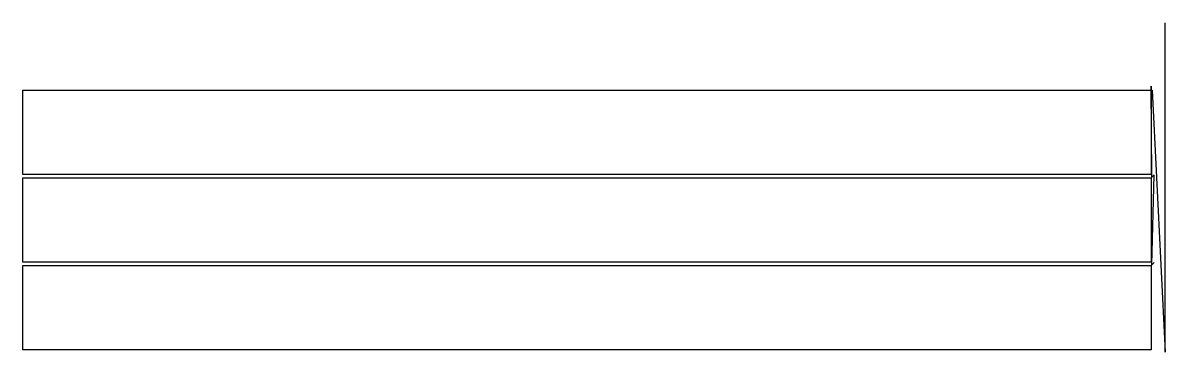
# Model space of a CAD drawing. Header units: metres. Extents: x 15 to 6957, y 0 to 2000.
import ezdxf

# ---------------------------------------------------------------- set-up
doc = ezdxf.new("R2010")
doc.units = ezdxf.units.M

msp = doc.modelspace()

# ---------------------------------------------------------------- linework, layer by layer
at = {"layer": 'TOOL_0'}
for p, q in [((6956.592, 1999), (6956.592, 2000)), ((6956.592, 1), (6956.592, 1999)), ((6875.537, 1061.845), (6872.001, 1616.262)), ((6872.001, 1616.262), (6872.001, 1591.262)), ((15, 1079.762), (15, 1591.262)), ((15, 1591.262), (6872.001, 1591.262)), ((6872.001, 1591.262), (6872.001, 1079.762)), ((6872.001, 1591.262), (6877.001, 1591.262)), ((6877.001, 1591.262), (6956.592, 0)), ((6872.001, 1079.762), (15, 1079.762)), ((15, 546.809), (15, 1058.309)), ((15, 1058.309), (6872.001, 1058.309)), ((6889.679, 1075.987), (6872.001, 1058.309)), ((6872.001, 1058.309), (6875.537, 1061.845)), ((6872.001, 1058.309), (6872.001, 546.809)), ((6875.537, 530.037), (6889.679, 1075.987)), ((6872.001, 546.809), (15, 546.809)), ((15, 15.001), (15, 526.501)), ((15, 526.501), (6872.001, 526.501)), ((6889.679, 544.179), (6872.001, 526.501)), ((6872.001, 526.501), (6875.537, 530.037)), ((6872.001, 526.501), (6872.001, 15.001)), ((6872.001, 15.001), (15, 15.001)), ((6956.592, 0), (6956.592, 1)), ((6956.592, 1), (6956.592, 0)), ((6956.592, 0), (6956.592, 1))]:
    msp.add_line(p, q, dxfattribs=at)

doc.saveas('drawing.dxf')
